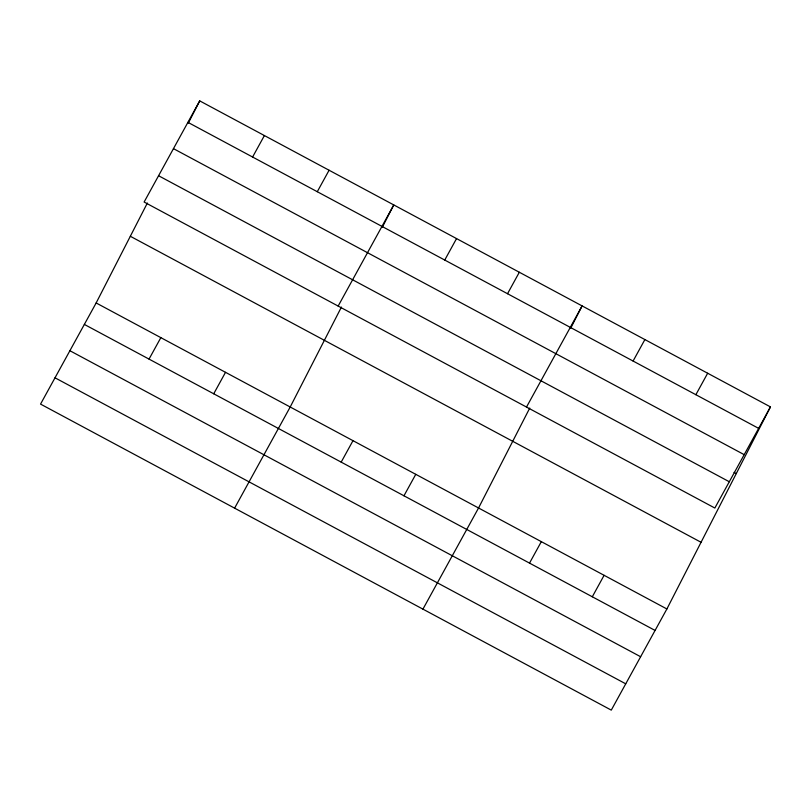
<?xml version="1.0" encoding="UTF-8"?>
<svg xmlns="http://www.w3.org/2000/svg" width="811" height="811" viewBox="0 0 811 811"><rect width="100%" height="100%" fill="white"/><g stroke="black" fill="none" stroke-linecap="round" stroke-linejoin="round"><path stroke-width="1.22" d="M770.45 406.899L714.846 508.041L144.115 202.03L199.719 100.878L770.45 406.899L666.885 608.97L611.281 710.122L40.55 404.101L96.154 302.959L147.369 203.024M188.324 123.11L199.719 100.878M341.421 307.075L290.206 407L234.602 508.152M382.376 227.151L393.771 204.93L338.157 306.071M529.755 408.055L478.551 507.99L422.936 609.132M570.721 328.141L582.105 305.909L526.501 407.061M252.596 157.03L264.396 135.559M149.031 359.111L160.842 337.64M317.283 191.71L329.084 170.249M213.719 393.791L225.519 372.32M444.742 260.057L456.542 238.586M341.188 462.128L352.988 440.667M507.524 293.724L519.324 272.253M403.959 495.795L415.769 474.323M633.087 361.047L644.887 339.576M529.522 563.118L541.322 541.647M695.868 394.704L707.668 373.232M592.304 596.784L604.104 575.313M187.919 122.349L758.65 428.37M173.463 148.646L744.194 454.657M734.077 472.397L736.276 473.583M158.571 175.734L729.302 481.754M130.328 236.275L701.059 542.285M96.154 302.959L666.885 608.97M84.354 324.42L655.085 630.441M69.898 350.717L640.629 656.738M55.006 377.804L625.737 683.825"/></g></svg>
